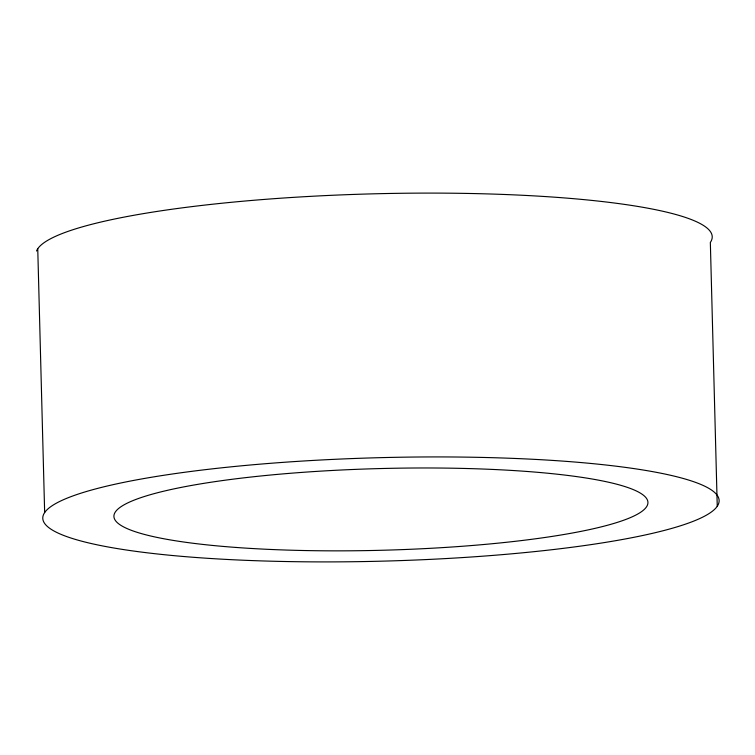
<?xml version="1.0" encoding="UTF-8"?>
<svg xmlns="http://www.w3.org/2000/svg" width="755" height="755" viewBox="0 0 755 755"><rect width="100%" height="100%" fill="white"/><g stroke="black" fill="none" stroke-linecap="round" stroke-linejoin="round"><path stroke-width="1.13" d="M717.25 506.256A338.278 51.755 -1.5 0 0 243.591 465.618A338.278 51.755 -1.5 0 0 182.021 556.369A338.278 51.755 -1.5 0 0 717.25 506.256L710.342 242.43A338.278 51.755 -1.5 0 0 402.292 193.271A338.278 51.755 -1.5 0 0 36.523 251.009M37.75 248.744L44.658 512.569M236.06 547.451A267.062 40.855 -1.5 0 0 647.592 504.642A267.062 40.855 -1.5 0 0 259.21 476.15A267.062 40.855 -1.5 0 0 236.06 547.451"/></g></svg>
